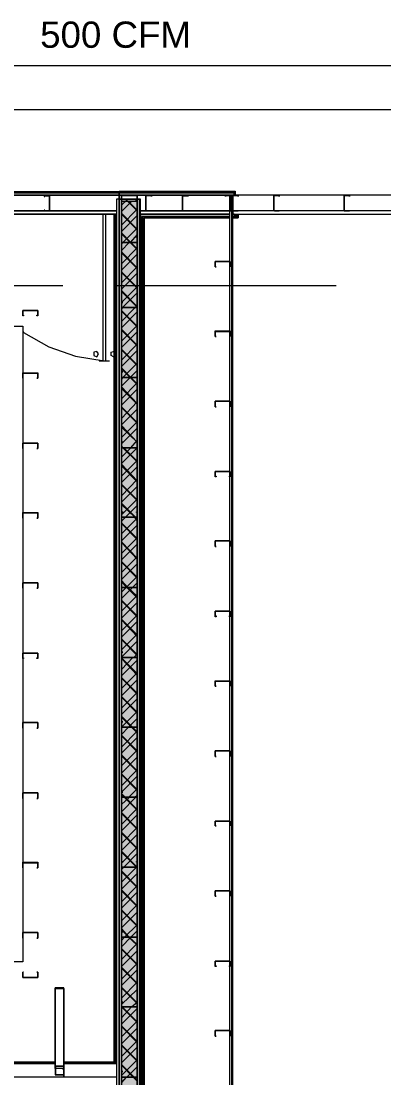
# Model space of a CAD drawing. Header units: metres. Extents: x 39 to 278, y -7 to 151.
# Drawn here: x 48.88 to 50.98, y 29.92 to 36.05 of the extents above; entities that cross this region are included whole.
import ezdxf

# ---------------------------------------------------------------- set-up
doc = ezdxf.new("R2010")
doc.units = ezdxf.units.M
doc.layers.add('HVAC - Ductos', color=5, linetype='Continuous', lineweight=50)
doc.layers.add('PDF_Geometry', color=7, linetype='Continuous', true_color=0xaaaaaa)
doc.layers.add('PDF_Solid Fills', color=7, linetype='Continuous', true_color=0xffffff)
doc.layers.add('PDF_Text', color=7, linetype='Continuous')
doc.styles.add('PDF Helvetica', font='')
doc.styles.get('PDF Helvetica').set_extended_font_data('Helvetica')

msp = doc.modelspace()

# ---------------------------------------------------------------- hatches: boundary and pattern name
at = {"layer": 'PDF_Solid Fills', "lineweight": 0, "transparency": 33554559}
for points in [[(49.4596, 24.9828), (49.5512, 24.9828), (49.5512, 35.0204), (49.4596, 35.0204), (49.4596, 32.362), (49.4687, 32.362), (49.4596, 32.3575)], [(49.4687, 26.6787), (49.4596, 26.6741), (49.4596, 24.9965), (49.5512, 24.9965), (49.5512, 35.0066), (49.4596, 35.0066), (49.4596, 26.6787)]]:
    msp.add_hatch(color=256, dxfattribs=at).paths.add_polyline_path(points)

# ---------------------------------------------------------------- linework, layer by layer
at = {"layer": 'HVAC - Ductos', "lineweight": 0}
msp.add_lwpolyline([(45.1878, 35.795), (51.7145, 35.795), (51.7145, 35.5383), (45.1878, 35.5383)], dxfattribs=at)
at = {"layer": 'PDF_Geometry', "lineweight": 0}
for points in [[(49.4458, 35.0616), (45.1878, 35.0616)], [(49.4458, 35.0433), (45.1878, 35.0433)], [(49.0104, 34.9517), (49.0425, 34.9517), (49.0425, 34.9562), (49.0425, 35.0388), (49.0425, 35.0433), (49.0104, 35.0433), (49.0104, 35.0342), (49.015, 35.0342), (49.015, 35.0388), (49.0425, 35.0388), (49.0425, 34.9562), (49.0425, 34.9517), (49.015, 34.9517), (49.015, 34.9562), (49.0104, 34.9562)], [(49.0104, 34.9517), (49.0425, 34.9517), (49.0425, 34.9562), (49.0425, 35.0388), (49.0425, 35.0433), (49.0104, 35.0433), (49.0104, 35.0342), (49.015, 35.0342), (49.015, 35.0388), (49.0425, 35.0388), (49.0425, 34.9562), (49.0425, 34.9517), (49.015, 34.9517), (49.015, 34.9562), (49.0104, 34.9562)], [(49.4596, 35.0388), (49.4596, 35.0433), (49.5512, 35.0433), (49.5512, 35.0388), (49.5512, 35.0112), (49.5421, 35.0112), (49.5512, 35.0112), (49.5512, 35.0388), (49.4596, 35.0388), (49.4596, 35.0112)], [(49.6062, 34.9517), (49.6016, 34.9517), (49.6016, 35.0388), (49.6016, 35.0433), (49.6062, 35.0433), (49.6337, 35.0433), (49.6337, 35.0342), (49.6337, 35.0388), (49.6062, 35.0388), (49.6016, 35.0388), (49.6016, 34.9517), (49.6062, 34.9517), (49.6337, 34.9517)], [(49.8446, 35.0433), (49.8171, 35.0433), (49.8171, 35.0388), (49.8125, 35.0388), (49.8125, 34.9517), (49.8171, 34.9517), (49.8446, 34.9517), (49.8446, 34.9562), (49.8446, 34.9517), (49.8171, 34.9517), (49.8171, 35.0388), (49.8446, 35.0388), (49.8446, 35.0342)], [(50.0921, 35.0433), (50.0967, 35.0433), (50.0967, 35.0388), (50.0967, 34.9517), (50.0921, 34.9517), (50.0645, 34.9517), (50.0645, 34.9562), (50.0645, 34.9517), (50.0921, 34.9517), (50.0967, 34.9517), (50.0967, 35.0388), (50.0921, 35.0388), (50.0645, 35.0388), (50.0645, 35.0342), (50.0645, 35.0433)], [(50.1104, 34.9517), (50.1058, 34.9517), (50.1058, 34.9562), (50.1058, 35.0388), (50.1058, 35.0433), (50.1104, 35.0433), (50.1379, 35.0433), (50.1379, 35.0342), (50.1379, 35.0388), (50.1104, 35.0388), (50.1058, 35.0388), (50.1058, 34.9562), (50.1104, 34.9517), (50.1379, 34.9517)], [(50.3487, 34.9517), (50.3441, 34.9517), (50.3441, 34.9562), (50.3441, 35.0388), (50.3441, 35.0433), (50.3487, 35.0433), (50.3762, 35.0433), (50.3762, 35.0342), (50.3762, 35.0388), (50.3487, 35.0388), (50.3441, 35.0388), (50.3441, 34.9562), (50.3487, 34.9517), (50.3762, 34.9517)], [(50.7521, 34.9517), (50.7521, 34.9562), (50.7521, 35.0388), (50.7521, 35.0433), (50.7842, 35.0433), (50.7842, 35.0342), (50.7842, 35.0388), (50.7521, 35.0388), (50.7521, 34.9562), (50.7521, 34.9517), (50.7842, 34.9517)], [(49.4321, 35.0204), (49.4321, 24.9828), (49.4596, 24.9828), (49.5512, 24.9828), (49.5696, 24.9828), (49.5696, 35.0204), (49.5512, 35.0204), (49.4596, 35.0204)], [(49.4321, 35.0204), (49.4321, 24.9828), (49.4458, 24.9828), (49.4458, 35.0204)], [(49.4596, 35.0204), (49.4458, 35.0204), (49.4458, 24.9828), (49.4596, 24.9828)], [(49.5512, 35.0204), (49.4596, 35.0204), (49.4596, 24.9828), (49.5512, 24.9828)], [(49.4641, 35.0112), (49.4596, 35.0112)], [(49.565, 35.0204), (49.5512, 35.0204), (49.5512, 24.9828), (49.565, 24.9828)], [(49.5696, 24.9828), (49.5696, 35.0204), (49.565, 35.0204), (49.565, 24.9828)], [(45.1878, 34.9517), (49.4321, 34.9517)], [(45.1878, 34.9333), (49.4321, 34.9333)], [(49.4321, 34.9333), (45.1878, 34.9333)], [(49.4183, 30.0108), (49.4183, 34.9333)], [(49.4229, 34.9333), (49.4229, 30.0108)], [(49.4275, 34.9333), (49.4275, 30.0108)], [(49.4275, 34.9333), (49.4275, 30.0108)], [(49.5696, 34.9517), (50.0875, 34.9517)], [(49.5696, 34.9333), (49.5696, 24.9919), (50.0875, 24.9919), (49.5696, 24.9919), (50.0875, 24.9919), (49.5696, 24.9919), (50.0875, 24.9919), (49.5696, 24.9919), (49.5696, 34.9333), (50.0875, 34.9333), (49.5696, 34.9333), (50.0875, 34.9333), (49.5696, 34.9333), (50.0875, 34.9333)], [(49.5788, 25.0057), (49.5788, 34.9196), (50.0875, 34.9196), (49.5788, 34.9196), (50.0875, 34.9196), (49.5788, 34.9196), (49.5788, 25.0057), (50.0875, 25.0057), (49.5788, 25.0057), (50.0875, 25.0057)], [(49.5833, 34.9196), (49.5833, 25.0057), (50.0875, 25.0057), (49.5833, 25.0057), (50.0875, 25.0057), (49.5833, 25.0057), (49.5833, 34.9196), (50.0875, 34.9196), (49.5833, 34.9196), (50.0875, 34.9196)], [(49.5833, 25.0057), (49.5833, 34.9196)], [(49.5925, 34.9104), (49.5925, 25.0195), (50.0875, 25.0195), (49.5925, 25.0195), (49.5925, 34.9104), (50.0875, 34.9104)], [(49.6337, 34.9562), (49.6337, 34.9517)], [(50.1379, 34.9104), (50.1379, 34.9333), (50.1379, 34.9104), (50.1058, 34.9104), (50.1379, 34.9104), (50.1333, 34.915), (50.1288, 34.915), (50.1288, 34.9196), (50.1058, 34.9196), (50.1288, 34.9196), (50.1058, 34.9196), (50.1288, 34.9196), (50.1288, 34.915), (50.1333, 34.915)], [(50.1242, 34.9196), (50.1242, 34.9333)], [(50.1379, 34.9562), (50.1379, 34.9517)], [(50.3762, 34.9562), (50.3762, 34.9517)], [(50.7842, 34.9562), (50.7842, 34.9517)], [(49.4596, 34.8004), (49.4596, 34.7729), (49.4596, 34.7683), (49.5512, 34.7683), (49.5512, 34.7729), (49.5512, 34.8004), (49.5421, 34.8004), (49.5512, 34.8004), (49.5512, 34.7729), (49.5512, 34.7683), (49.4596, 34.7683), (49.4596, 34.7729), (49.4596, 34.8004), (49.4641, 34.8004)], [(50.005, 34.6583), (50.0921, 34.6583), (50.0921, 34.6262), (50.0875, 34.6262), (50.0921, 34.6262), (50.0921, 34.6583), (50.005, 34.6583), (50.005, 34.6262)], [(50.005, 34.6583), (50.0921, 34.6583), (50.0921, 34.6262), (50.0875, 34.6262), (50.0921, 34.6262), (50.0921, 34.6583), (50.005, 34.6583), (50.005, 34.6262)], [(50.0096, 34.6262), (50.005, 34.6262)], [(50.0096, 34.6262), (50.005, 34.6262)], [(49.5512, 34.3925), (49.5512, 34.3879), (49.4596, 34.3879), (49.4596, 34.3925), (49.4596, 34.42), (49.4687, 34.42), (49.4596, 34.42), (49.4596, 34.3925), (49.5512, 34.3925), (49.5512, 34.42)], [(49.5466, 34.42), (49.5512, 34.42)], [(48.8866, 34.3742), (48.9737, 34.3742), (48.9737, 34.342), (48.9691, 34.342), (48.9691, 34.3466), (48.9737, 34.3466), (48.9737, 34.3742), (48.8866, 34.3742), (48.8866, 34.3466), (48.8912, 34.3466), (48.8912, 34.342), (48.8866, 34.342)], [(50.005, 34.2504), (50.005, 34.255), (50.0921, 34.255), (50.0921, 34.2504), (50.0921, 34.2229), (50.0875, 34.2229), (50.0921, 34.2229), (50.0921, 34.2504), (50.005, 34.2504), (50.005, 34.2229)], [(50.005, 34.2504), (50.005, 34.255), (50.0921, 34.255), (50.0921, 34.2504), (50.0921, 34.2229), (50.0875, 34.2229), (50.0921, 34.2229), (50.0921, 34.2504), (50.005, 34.2504), (50.005, 34.2229)], [(50.0096, 34.2229), (50.005, 34.2229)], [(50.0096, 34.2229), (50.005, 34.2229)], [(49.3266, 34.1221), (49.3175, 34.1358), (49.2992, 34.1312), (49.2992, 34.1129), (49.3175, 34.1037)], [(49.4275, 34.1221), (49.4137, 34.1037), (49.4, 34.1129), (49.4, 34.1312), (49.4137, 34.1358)], [(48.8866, 34.0075), (48.8866, 34.012), (48.9737, 34.012), (48.9737, 34.0075), (48.9737, 33.98), (48.9691, 33.98), (48.9737, 33.98), (48.9737, 34.0075), (48.8866, 34.0075), (48.8866, 33.98)], [(49.5512, 33.9846), (49.4596, 33.9846), (49.4596, 34.0166), (49.4687, 34.0166), (49.4596, 34.0166), (49.4596, 33.9846), (49.5512, 33.9846), (49.5512, 34.0166)], [(49.5466, 34.0166), (49.5512, 34.0166)], [(48.8912, 33.98), (48.8866, 33.98)], [(50.005, 33.8471), (50.0921, 33.8471), (50.0921, 33.815), (50.0875, 33.815), (50.0921, 33.815), (50.0921, 33.8471), (50.005, 33.8471), (50.005, 33.815)], [(50.005, 33.8471), (50.0921, 33.8471), (50.0921, 33.815), (50.0875, 33.815), (50.0921, 33.815), (50.0921, 33.8471), (50.005, 33.8471), (50.005, 33.815)], [(50.0096, 33.815), (50.005, 33.815)], [(50.0096, 33.815), (50.005, 33.815)], [(48.8866, 33.6042), (48.9737, 33.6042), (48.9737, 33.5721), (48.9691, 33.5721), (48.9737, 33.5721), (48.9737, 33.6042), (48.8866, 33.6042), (48.8866, 33.5721)], [(48.8912, 33.5721), (48.8866, 33.5721)], [(49.5512, 33.5812), (49.5512, 33.5767), (49.4596, 33.5767), (49.4596, 33.5812), (49.4596, 33.6087), (49.4687, 33.6087), (49.4596, 33.6087), (49.4596, 33.5812), (49.4596, 33.5767), (49.5512, 33.5767), (49.5512, 33.5812), (49.5512, 33.6087)], [(49.5466, 33.6087), (49.5512, 33.6087)], [(50.005, 33.4391), (50.0921, 33.4391), (50.0921, 33.4071), (50.0875, 33.4071), (50.0875, 33.4116), (50.0921, 33.4116), (50.0921, 33.4391), (50.005, 33.4391), (50.005, 33.4116), (50.0096, 33.4116), (50.0096, 33.4071), (50.005, 33.4071)], [(50.005, 33.4391), (50.0921, 33.4391), (50.0921, 33.4071), (50.0875, 33.4071), (50.0875, 33.4116), (50.0921, 33.4116), (50.0921, 33.4391), (50.005, 33.4391), (50.005, 33.4116), (50.0096, 33.4116), (50.0096, 33.4071), (50.005, 33.4071)], [(48.8866, 33.1962), (48.8866, 33.2008), (48.9737, 33.2008), (48.9737, 33.1962), (48.9737, 33.1687), (48.9691, 33.1687), (48.9737, 33.1687), (48.9737, 33.1962), (48.8866, 33.1962), (48.8866, 33.1687)], [(49.5512, 33.1733), (49.4596, 33.1733), (49.4596, 33.2054), (49.4687, 33.2054), (49.4687, 33.2008), (49.4596, 33.2008), (49.4596, 33.1733), (49.5512, 33.1733), (49.5512, 33.2008), (49.5466, 33.2008), (49.5466, 33.2054), (49.5512, 33.2054)], [(48.8912, 33.1687), (48.8866, 33.1687)], [(50.005, 33.0312), (50.005, 33.0358), (50.0921, 33.0358), (50.0921, 33.0312), (50.0921, 33.0037), (50.0875, 33.0037), (50.0921, 33.0037), (50.0921, 33.0312), (50.0921, 33.0358), (50.005, 33.0358), (50.005, 33.0312), (50.005, 33.0037)], [(50.005, 33.0312), (50.005, 33.0358), (50.0921, 33.0358), (50.0921, 33.0312), (50.0921, 33.0037), (50.0875, 33.0037), (50.0921, 33.0037), (50.0921, 33.0312), (50.0921, 33.0358), (50.005, 33.0358), (50.005, 33.0312), (50.005, 33.0037)], [(50.0096, 33.0037), (50.005, 33.0037)], [(50.0096, 33.0037), (50.005, 33.0037)], [(48.8866, 32.7928), (48.9737, 32.7928), (48.9737, 32.7608), (48.9691, 32.7608), (48.9737, 32.7608), (48.9737, 32.7928), (48.8866, 32.7928), (48.8866, 32.7608)], [(48.8912, 32.7608), (48.8866, 32.7608)], [(49.5512, 32.7654), (49.4596, 32.7654), (49.4596, 32.7974), (49.4687, 32.7974), (49.4596, 32.7974), (49.4596, 32.7654), (49.5512, 32.7654), (49.5512, 32.7974)], [(49.5466, 32.7974), (49.5512, 32.7974)], [(50.005, 32.6279), (50.0921, 32.6279), (50.0921, 32.5958), (50.0875, 32.5958), (50.0875, 32.6004), (50.0921, 32.6004), (50.0921, 32.6279), (50.005, 32.6279), (50.005, 32.6004), (50.0096, 32.6004), (50.0096, 32.5958), (50.005, 32.5958)], [(50.005, 32.6279), (50.0921, 32.6279), (50.0921, 32.5958), (50.0875, 32.5958), (50.0875, 32.6004), (50.0921, 32.6004), (50.0921, 32.6279), (50.005, 32.6279), (50.005, 32.6004), (50.0096, 32.6004), (50.0096, 32.5958), (50.005, 32.5958)], [(49.5512, 32.362), (49.5512, 32.3575), (49.4596, 32.3575), (49.4596, 32.362), (49.4596, 32.3895), (49.4687, 32.3895), (49.4596, 32.3895), (49.4596, 32.362), (49.5512, 32.362), (49.5512, 32.3895)], [(49.5466, 32.3895), (49.5512, 32.3895)], [(48.8866, 32.385), (48.9737, 32.385), (48.9737, 32.3529), (48.9691, 32.3529), (48.9691, 32.3575), (48.9737, 32.3575), (48.9737, 32.385), (48.8866, 32.385), (48.8866, 32.3575), (48.8912, 32.3575), (48.8912, 32.3529), (48.8866, 32.3529)], [(50.005, 32.22), (50.005, 32.2245), (50.0921, 32.2245), (50.0921, 32.22), (50.0921, 32.1925), (50.0875, 32.1925), (50.0921, 32.1925), (50.0921, 32.22), (50.005, 32.22), (50.005, 32.1925)], [(50.005, 32.22), (50.005, 32.2245), (50.0921, 32.2245), (50.0921, 32.22), (50.0921, 32.1925), (50.0875, 32.1925), (50.0921, 32.1925), (50.0921, 32.22), (50.005, 32.22), (50.005, 32.1925)], [(50.0096, 32.1925), (50.005, 32.1925)], [(50.0096, 32.1925), (50.005, 32.1925)], [(48.8866, 31.977), (48.8866, 31.9816), (48.9737, 31.9816), (48.9737, 31.977), (48.9737, 31.9495), (48.9691, 31.9495), (48.9737, 31.9495), (48.9737, 31.977), (48.9737, 31.9816), (48.8866, 31.9816), (48.8866, 31.977), (48.8866, 31.9495)], [(49.5512, 31.9541), (49.4596, 31.9541), (49.4596, 31.9862), (49.4687, 31.9862), (49.4596, 31.9862), (49.4596, 31.9541), (49.5512, 31.9541), (49.5512, 31.9862)], [(49.5466, 31.9862), (49.5512, 31.9862)], [(48.8912, 31.9495), (48.8866, 31.9495)], [(50.005, 31.8166), (50.0921, 31.8166), (50.0921, 31.7845), (50.0875, 31.7845), (50.0921, 31.7845), (50.0921, 31.8166), (50.005, 31.8166), (50.005, 31.7845)], [(50.005, 31.8166), (50.0921, 31.8166), (50.0921, 31.7845), (50.0875, 31.7845), (50.0921, 31.7845), (50.0921, 31.8166), (50.005, 31.8166), (50.005, 31.7845)], [(50.0096, 31.7845), (50.005, 31.7845)], [(50.0096, 31.7845), (50.005, 31.7845)], [(48.8866, 31.5737), (48.9737, 31.5737), (48.9737, 31.5416), (48.9691, 31.5416), (48.9737, 31.5416), (48.9737, 31.5737), (48.8866, 31.5737), (48.8866, 31.5416)], [(48.8912, 31.5416), (48.8866, 31.5416)], [(49.5512, 31.5508), (49.5512, 31.5462), (49.4596, 31.5462), (49.4596, 31.5508), (49.4596, 31.5783), (49.4687, 31.5783), (49.4596, 31.5783), (49.4596, 31.5508), (49.5512, 31.5508), (49.5512, 31.5783)], [(49.5466, 31.5783), (49.5512, 31.5783)], [(50.005, 31.4087), (50.0921, 31.4087), (50.0921, 31.3812), (50.0875, 31.3812), (50.0921, 31.3812), (50.0921, 31.4087), (50.005, 31.4087), (50.005, 31.3812)], [(50.005, 31.4087), (50.0921, 31.4087), (50.0921, 31.3812), (50.0875, 31.3812), (50.0921, 31.3812), (50.0921, 31.4087), (50.005, 31.4087), (50.005, 31.3812)], [(50.0096, 31.3812), (50.005, 31.3812)], [(50.0096, 31.3812), (50.005, 31.3812)], [(48.8866, 31.1658), (48.8866, 31.1704), (48.9737, 31.1704), (48.9737, 31.1658), (48.9737, 31.1383), (48.9691, 31.1383), (48.9737, 31.1383), (48.9737, 31.1658), (48.8866, 31.1658), (48.8866, 31.1383)], [(49.5512, 31.1428), (49.4596, 31.1428), (49.4596, 31.1749), (49.4687, 31.1749), (49.4687, 31.1704), (49.4596, 31.1704), (49.4596, 31.1428), (49.5512, 31.1428), (49.5512, 31.1704), (49.5466, 31.1704), (49.5466, 31.1749), (49.5512, 31.1749)], [(48.8912, 31.1383), (48.8866, 31.1383)], [(50.005, 31.0008), (50.005, 31.0054), (50.0921, 31.0054), (50.0921, 31.0008), (50.0921, 30.9733), (50.0875, 30.9733), (50.0921, 30.9733), (50.0921, 31.0008), (50.0921, 31.0054), (50.005, 31.0054), (50.005, 31.0008), (50.005, 30.9733)], [(50.005, 31.0008), (50.005, 31.0054), (50.0921, 31.0054), (50.0921, 31.0008), (50.0921, 30.9733), (50.0875, 30.9733), (50.0921, 30.9733), (50.0921, 31.0008), (50.0921, 31.0054), (50.005, 31.0054), (50.005, 31.0008), (50.005, 30.9733)], [(50.0096, 30.9733), (50.005, 30.9733)], [(50.0096, 30.9733), (50.005, 30.9733)], [(48.8866, 30.7624), (48.9737, 30.7624), (48.9737, 30.7303), (48.9691, 30.7303), (48.9737, 30.7303), (48.9737, 30.7624), (48.8866, 30.7624), (48.8866, 30.7303)], [(49.5512, 30.7395), (49.5512, 30.7349), (49.4596, 30.7349), (49.4596, 30.7395), (49.4596, 30.767), (49.4687, 30.767), (49.4596, 30.767), (49.4596, 30.7395), (49.4596, 30.7349), (49.5512, 30.7349), (49.5512, 30.7395), (49.5512, 30.767)], [(49.5466, 30.767), (49.5512, 30.767)], [(48.8912, 30.7303), (48.8866, 30.7303)], [(50.005, 30.5974), (50.0921, 30.5974), (50.0921, 30.5653), (50.0875, 30.5653), (50.0875, 30.5699), (50.0921, 30.5699), (50.0921, 30.5974), (50.005, 30.5974), (50.005, 30.5699), (50.0096, 30.5699), (50.0096, 30.5653), (50.005, 30.5653)], [(50.005, 30.5974), (50.0921, 30.5974), (50.0921, 30.5653), (50.0875, 30.5653), (50.0875, 30.5699), (50.0921, 30.5699), (50.0921, 30.5974), (50.005, 30.5974), (50.005, 30.5699), (50.0096, 30.5699), (50.0096, 30.5653), (50.005, 30.5653)], [(48.9737, 30.5058), (48.9737, 30.5012), (48.8866, 30.5012), (48.8866, 30.5058), (48.8866, 30.5333), (48.8912, 30.5333), (48.8866, 30.5333), (48.8866, 30.5058), (48.8866, 30.5012), (48.9737, 30.5012), (48.9737, 30.5058), (48.9737, 30.5333)], [(48.9691, 30.5333), (48.9737, 30.5333)], [(49.0745, 29.9741), (49.0745, 30.4416)], [(49.125, 30.4416), (49.0745, 30.4416), (49.0791, 30.437), (49.1204, 30.437), (49.125, 30.437), (49.125, 30.3958)], [(49.125, 29.9283), (49.125, 30.3958), (49.125, 29.9879), (49.125, 29.9374), (49.125, 29.9329)], [(49.5512, 30.3316), (49.4596, 30.3316), (49.4596, 30.3591), (49.4687, 30.3591), (49.4596, 30.3591), (49.4596, 30.3316), (49.5512, 30.3316), (49.5512, 30.3591)], [(49.5466, 30.3591), (49.5512, 30.3591)], [(50.005, 30.1895), (50.005, 30.1941), (50.0921, 30.1941), (50.0921, 30.1895), (50.0921, 30.162), (50.0875, 30.162), (50.0921, 30.162), (50.0921, 30.1895), (50.0921, 30.1941), (50.005, 30.1941), (50.005, 30.1895), (50.005, 30.162)], [(50.005, 30.1895), (50.005, 30.1941), (50.0921, 30.1941), (50.0921, 30.1895), (50.0921, 30.162), (50.0875, 30.162), (50.0921, 30.162), (50.0921, 30.1895), (50.0921, 30.1941), (50.005, 30.1941), (50.005, 30.1895), (50.005, 30.162)], [(50.0096, 30.162), (50.005, 30.162)], [(50.0096, 30.162), (50.005, 30.162)], [(49.0745, 30.0108), (46.5262, 30.0108)], [(49.4321, 30.0108), (49.125, 30.0108)], [(49.125, 29.9374), (49.125, 29.9879), (49.0745, 29.9879), (49.0745, 29.9374)], [(49.0791, 29.9374), (49.0791, 29.9879), (49.125, 29.9879), (49.125, 29.9374)], [(49.5512, 29.9237), (49.4596, 29.9237), (49.4596, 29.9558), (49.4687, 29.9558), (49.4596, 29.9558), (49.4596, 29.9237), (49.5512, 29.9237), (49.5512, 29.9558)], [(49.5466, 29.9558), (49.5512, 29.9558)]]:
    msp.add_lwpolyline(points, close=True, dxfattribs=at)
for points in [[(49.4458, 24.9828), (49.4458, 35.0204), (49.4458, 35.0433), (50.115, 35.0433), (50.115, 35.0571), (49.4458, 35.0571), (49.4458, 35.0433), (49.4458, 35.0571), (45.1878, 35.0571), (49.4458, 35.0571), (50.115, 35.0571), (50.115, 35.0616), (49.4458, 35.0616), (50.115, 35.0616), (50.115, 35.0433), (50.115, 35.0616), (49.4458, 35.0616), (50.115, 35.0616), (50.115, 35.0433), (49.4458, 35.0433), (49.4458, 35.0204), (49.4596, 35.0204), (49.5512, 35.0204)], [(49.4321, 35.0616), (49.1708, 35.0616)], [(49.4458, 35.0616), (49.4458, 35.0662), (50.1196, 35.0662)], [(49.4458, 35.0616), (49.4458, 35.0662), (50.1196, 35.0662)], [(49.4458, 35.0571), (49.4458, 35.0616)], [(49.4458, 35.0571), (49.4458, 35.0616)], [(49.4596, 35.0388), (49.4596, 35.0388)], [(49.5512, 35.0388), (49.5512, 35.0388)], [(49.6337, 35.0342), (49.6337, 35.0342)], [(50.0645, 35.0342), (50.0645, 35.0342)], [(51.6733, 34.2504), (51.6733, 35.0433), (51.5817, 35.0433), (51.5633, 35.0433), (50.0875, 35.0433)], [(50.0875, 35.0388), (50.0875, 34.9517), (50.0875, 34.9333), (50.0875, 34.6583), (50.0875, 34.255)], [(50.1196, 35.0662), (50.1196, 35.0433)], [(50.1196, 35.0433), (50.1196, 35.0662)], [(50.1379, 35.0342), (50.1379, 35.0342)], [(50.3762, 35.0342), (50.3762, 35.0342)], [(50.7521, 35.0388), (50.7521, 35.0388)], [(50.7842, 35.0342), (50.7842, 35.0342)], [(49.4596, 34.9838), (49.4962, 35.0204)], [(49.4596, 35.0204), (49.4596, 35.0066), (49.4596, 24.9965)], [(49.4596, 24.9828), (49.4596, 24.9965), (49.5512, 24.9965), (49.5512, 35.0066), (49.4596, 35.0066), (49.4596, 35.0204), (49.5512, 35.0204), (49.565, 35.0204), (49.565, 24.9828), (49.5512, 24.9828)], [(49.5191, 35.0066), (49.4596, 34.9471)], [(49.4641, 35.0112), (49.4641, 35.0112)], [(49.5512, 34.9517), (49.4825, 35.0204)], [(49.5512, 34.9562), (49.5008, 35.0066)], [(49.5421, 35.0112), (49.5421, 35.0112)], [(49.3541, 34.0808), (49.3541, 34.9333)], [(49.3679, 34.9333), (49.3679, 34.0808)], [(49.4321, 30.0108), (49.4321, 34.9333), (49.4321, 30.0108)], [(49.4321, 30.0108), (49.4321, 34.9333), (49.4321, 30.0108)], [(49.4596, 34.8692), (49.5512, 34.9608)], [(49.5512, 34.8462), (49.4596, 34.9379)], [(49.5512, 34.8416), (49.4596, 34.9333)], [(49.5512, 34.9242), (49.4596, 34.8325)], [(49.5833, 34.9196), (49.5833, 25.0057), (49.5833, 34.9196)], [(49.6337, 34.9562), (49.6337, 34.9562)], [(50.0645, 34.9562), (50.0645, 34.9562)], [(50.1012, 24.9278), (50.1012, 34.9333), (50.1012, 34.9517)], [(50.1012, 24.9278), (50.1058, 24.9278), (50.1058, 34.9333), (51.5633, 34.9333), (51.5633, 25.0011), (51.6733, 25.0011), (51.6733, 28.5395)], [(51.5817, 33.0312), (51.5817, 34.9517), (51.5633, 34.9517), (50.1058, 34.9517), (50.1058, 34.9333), (50.115, 34.9333), (50.1242, 34.9196), (50.1058, 34.9196), (50.1288, 34.9196), (50.1288, 34.9333), (50.1288, 34.9196), (50.1288, 34.9333), (50.1288, 34.9196), (50.1058, 34.9196), (50.1242, 34.9196), (50.115, 34.9333), (50.1058, 34.9333), (50.115, 34.9333), (50.1058, 34.9333)], [(50.1379, 34.9562), (50.1379, 34.9562)], [(50.3762, 34.9562), (50.3762, 34.9562)], [(50.7842, 34.9562), (50.7842, 34.9562)], [(49.4596, 34.7592), (49.4687, 34.7683), (49.5512, 34.8508)], [(49.5512, 34.7316), (49.5145, 34.7683), (49.4596, 34.8233)], [(49.5512, 34.727), (49.51, 34.7683), (49.4596, 34.8188)], [(49.5512, 34.8142), (49.51, 34.7683)], [(49.5054, 34.7683), (49.4596, 34.7224)], [(49.4596, 34.6446), (49.5512, 34.7362)], [(49.5512, 34.6216), (49.4596, 34.7133)], [(49.5512, 34.617), (49.4596, 34.7088)], [(49.5512, 34.6996), (49.4596, 34.6079)], [(50.005, 34.6583), (50.005, 34.6583)], [(50.005, 34.6583), (50.005, 34.6583)], [(50.005, 34.6583), (50.005, 34.6583)], [(50.005, 34.6583), (50.005, 34.6583)], [(50.0921, 34.6583), (50.0921, 34.6583)], [(50.0921, 34.6583), (50.0921, 34.6583)], [(50.0921, 34.6583), (50.0921, 34.6583)], [(50.0921, 34.6583), (50.0921, 34.6583)], [(49.4596, 34.5346), (49.5512, 34.6262)], [(49.5512, 34.5071), (49.4596, 34.5987)], [(50.0096, 34.6262), (50.0096, 34.6262)], [(50.0096, 34.6262), (50.0096, 34.6262)], [(50.0875, 34.6262), (50.0875, 34.6262)], [(50.0875, 34.6262), (50.0875, 34.6262)], [(49.5512, 34.5025), (49.4596, 34.5942)], [(49.5512, 34.5896), (49.4596, 34.4979)], [(49.1204, 34.5162), (48.8041, 34.5162)], [(50.7062, 34.5162), (49.4366, 34.5162)], [(49.4596, 34.42), (49.5512, 34.5116)], [(49.5512, 34.3971), (49.4596, 34.4887)], [(49.5512, 34.3925), (49.4596, 34.4842)], [(49.5512, 34.475), (49.4687, 34.3925)], [(49.4687, 34.42), (49.4687, 34.42)], [(49.5466, 34.42), (49.5466, 34.42)], [(48.8866, 34.3742), (48.8866, 34.3742)], [(48.8866, 34.3742), (48.8866, 34.3742)], [(48.9737, 34.3742), (48.9737, 34.3742)], [(48.9737, 34.3742), (48.9737, 34.3742)], [(49.4596, 34.3925), (49.4596, 34.3925)], [(49.4641, 34.3879), (49.4596, 34.3833)], [(49.4596, 34.31), (49.5375, 34.3879)], [(49.5512, 34.2825), (49.4596, 34.3742)], [(49.5512, 34.2779), (49.4596, 34.3696)], [(49.5512, 34.365), (49.4596, 34.2733)], [(49.5421, 34.3925), (49.5512, 34.4017)], [(49.5512, 34.3925), (49.5512, 34.3925)], [(45.1878, 34.2825), (48.8866, 34.2825), (48.8866, 34.2642), (48.8866, 34.0075)], [(48.8866, 34.255), (48.8912, 34.2458), (49.0379, 34.1633), (49.1937, 34.1083), (49.3587, 34.0808)], [(49.4596, 34.1954), (49.5512, 34.287)], [(49.5512, 34.1724), (49.4596, 34.2642)], [(49.5512, 34.1679), (49.4596, 34.2596)], [(49.5512, 34.2504), (49.4596, 34.1587)], [(50.005, 34.2504), (50.005, 34.2504)], [(50.005, 34.2504), (50.005, 34.2504)], [(50.0875, 34.2504), (50.0875, 33.8471), (50.0875, 33.4391), (50.0875, 33.0358), (50.0875, 32.6279), (50.0875, 32.2245)], [(50.0921, 34.2504), (50.0921, 34.2504)], [(50.0921, 34.2504), (50.0921, 34.2504)], [(49.4596, 34.0854), (49.5512, 34.177)], [(50.0096, 34.2229), (50.0096, 34.2229)], [(50.0096, 34.2229), (50.0096, 34.2229)], [(50.0875, 34.2229), (50.0875, 34.2229)], [(50.0875, 34.2229), (50.0875, 34.2229)], [(49.5512, 34.0579), (49.4596, 34.1496)], [(49.5512, 34.0533), (49.4596, 34.145)], [(49.5512, 34.1404), (49.4596, 34.0487)], [(49.3312, 34.0808), (49.3908, 34.0808)], [(49.4596, 33.9708), (49.4687, 33.9846), (49.5512, 34.067)], [(48.8866, 34.0075), (48.8866, 34.0075)], [(48.9737, 34.0075), (48.9737, 34.0075)], [(49.5512, 33.9479), (49.5145, 33.9846), (49.4596, 34.0396)], [(49.5512, 33.9433), (49.51, 33.9846), (49.4596, 34.035)], [(49.5512, 34.0258), (49.51, 33.9846), (49.4596, 33.9342)], [(49.4596, 33.9846), (49.4596, 33.9846)], [(49.4596, 33.9846), (49.4596, 33.9846)], [(49.4687, 34.0166), (49.4687, 34.0166)], [(49.5466, 34.0166), (49.5466, 34.0166)], [(49.5512, 33.9846), (49.5512, 33.9846)], [(49.5512, 33.9846), (49.5512, 33.9846)], [(48.8866, 33.98), (48.8866, 33.6042)], [(48.8912, 33.98), (48.8912, 33.98)], [(48.9691, 33.98), (48.9691, 33.98)], [(49.4596, 33.8608), (49.5512, 33.9525)], [(49.5512, 33.8333), (49.4596, 33.9296)], [(49.5512, 33.8287), (49.4596, 33.9204)], [(49.5512, 33.9158), (49.4596, 33.8241)], [(49.4596, 33.7462), (49.5512, 33.8425)], [(49.5512, 33.7233), (49.4596, 33.815)], [(49.5512, 33.7187), (49.4596, 33.8104)], [(49.5512, 33.8012), (49.4596, 33.7096)], [(50.005, 33.8471), (50.005, 33.8471)], [(50.005, 33.8471), (50.005, 33.8471)], [(50.005, 33.8471), (50.005, 33.8471)], [(50.005, 33.8471), (50.005, 33.8471)], [(50.0096, 33.815), (50.0096, 33.815)], [(50.0096, 33.815), (50.0096, 33.815)], [(50.0875, 33.815), (50.0875, 33.815)], [(50.0875, 33.815), (50.0875, 33.815)], [(50.0921, 33.8471), (50.0921, 33.8471)], [(50.0921, 33.8471), (50.0921, 33.8471)], [(50.0921, 33.8471), (50.0921, 33.8471)], [(50.0921, 33.8471), (50.0921, 33.8471)], [(49.4596, 33.6362), (49.5512, 33.7279)], [(49.4596, 33.6958), (49.5512, 33.6087), (49.4596, 33.705)], [(49.5512, 33.6912), (49.4596, 33.5996)], [(49.4596, 33.5216), (49.5145, 33.5767), (49.5512, 33.6178)], [(48.8866, 33.6042), (48.8866, 33.6042)], [(48.8866, 33.6042), (48.8866, 33.6042)], [(48.8866, 33.5721), (48.8866, 33.1962)], [(48.8912, 33.5721), (48.8912, 33.5721)], [(48.9691, 33.5721), (48.9691, 33.5721)], [(48.9737, 33.6042), (48.9737, 33.6042)], [(48.9737, 33.6042), (48.9737, 33.6042)], [(49.5512, 33.4941), (49.4687, 33.5767), (49.4596, 33.5904)], [(49.4641, 33.5767), (49.4596, 33.5858)], [(49.5512, 33.5767), (49.4596, 33.485)], [(49.4687, 33.6087), (49.4687, 33.6087)], [(49.5512, 33.4987), (49.4733, 33.5767)], [(49.5466, 33.6087), (49.5466, 33.6087)], [(49.4596, 33.4116), (49.5512, 33.5033)], [(49.5512, 33.3841), (49.4596, 33.4804)], [(49.5512, 33.3796), (49.4596, 33.4712)], [(49.5512, 33.4666), (49.4596, 33.375)], [(50.005, 33.4391), (50.005, 33.4391)], [(50.005, 33.4391), (50.005, 33.4391)], [(50.005, 33.4391), (50.005, 33.4391)], [(50.005, 33.4391), (50.005, 33.4391)], [(50.0921, 33.4391), (50.0921, 33.4391)], [(50.0921, 33.4391), (50.0921, 33.4391)], [(50.0921, 33.4391), (50.0921, 33.4391)], [(50.0921, 33.4391), (50.0921, 33.4391)], [(49.4596, 33.2971), (49.5512, 33.3933)], [(49.5512, 33.2741), (49.4596, 33.3658)], [(49.5512, 33.2696), (49.4596, 33.3612)], [(49.5512, 33.352), (49.4596, 33.2604)], [(49.4596, 33.187), (49.5512, 33.2787)], [(49.5512, 33.1596), (49.5421, 33.1733), (49.4596, 33.2558)], [(49.5512, 33.155), (49.5375, 33.1733), (49.4596, 33.2466)], [(48.8866, 33.1962), (48.8866, 33.1962)], [(48.9737, 33.1962), (48.9737, 33.1962)], [(49.5512, 33.242), (49.4825, 33.1733), (49.4596, 33.1504)], [(48.8866, 33.1687), (48.8866, 32.7928)], [(48.8912, 33.1687), (48.8912, 33.1687)], [(48.9691, 33.1687), (48.9691, 33.1687)], [(49.4596, 33.1733), (49.4596, 33.1733)], [(49.4596, 33.1733), (49.4596, 33.1733)], [(49.4596, 33.077), (49.5512, 33.1687)], [(49.5512, 33.0496), (49.4596, 33.1412)], [(49.5512, 33.045), (49.4596, 33.1366)], [(49.5512, 33.1275), (49.4596, 33.0358)], [(49.5512, 33.1733), (49.5512, 33.1733)], [(49.5512, 33.1733), (49.5512, 33.1733)], [(49.4596, 32.9624), (49.5512, 33.0541)], [(49.5512, 32.935), (49.4596, 33.0312)], [(49.5512, 32.9304), (49.4596, 33.0267)], [(49.5512, 33.0175), (49.4596, 32.9258)], [(50.0096, 33.0037), (50.0096, 33.0037)], [(50.0096, 33.0037), (50.0096, 33.0037)], [(50.0875, 33.0037), (50.0875, 33.0037)], [(50.0875, 33.0037), (50.0875, 33.0037)], [(49.4596, 32.8525), (49.5512, 32.9441)], [(49.5512, 32.825), (49.4596, 32.9166)], [(49.5512, 32.8204), (49.4596, 32.912)], [(49.5512, 32.9029), (49.4596, 32.8112)], [(49.4596, 32.7379), (49.4871, 32.7654), (49.5512, 32.8296)], [(48.8866, 32.7928), (48.8866, 32.7928)], [(48.8866, 32.7928), (48.8866, 32.7928)], [(48.8866, 32.7608), (48.8866, 32.385)], [(48.8912, 32.7608), (48.8912, 32.7608)], [(48.9691, 32.7608), (48.9691, 32.7608)], [(48.9737, 32.7928), (48.9737, 32.7928)], [(48.9737, 32.7928), (48.9737, 32.7928)], [(49.5512, 32.715), (49.4962, 32.7654), (49.4596, 32.8066)], [(49.5512, 32.7058), (49.4916, 32.7654), (49.4596, 32.802)], [(49.5512, 32.7928), (49.5237, 32.7654), (49.4596, 32.7012)], [(49.4596, 32.7654), (49.4596, 32.7654)], [(49.4596, 32.7654), (49.4596, 32.7654)], [(49.4687, 32.7974), (49.4687, 32.7974)], [(49.5466, 32.7974), (49.5466, 32.7974)], [(49.5512, 32.7654), (49.5512, 32.7654)], [(49.5512, 32.7654), (49.5512, 32.7654)], [(49.4596, 32.6279), (49.5512, 32.7196)], [(49.5512, 32.6004), (49.4596, 32.692)], [(49.5512, 32.5958), (49.4596, 32.6874)], [(49.5512, 32.6783), (49.4596, 32.5866)], [(49.4596, 32.5133), (49.5512, 32.605)], [(49.5512, 32.4904), (49.4596, 32.5821)], [(49.5512, 32.4812), (49.4596, 32.5775)], [(50.005, 32.6279), (50.005, 32.6279)], [(50.005, 32.6279), (50.005, 32.6279)], [(50.005, 32.6279), (50.005, 32.6279)], [(50.005, 32.6279), (50.005, 32.6279)], [(50.0921, 32.6279), (50.0921, 32.6279)], [(50.0921, 32.6279), (50.0921, 32.6279)], [(50.0921, 32.6279), (50.0921, 32.6279)], [(50.0921, 32.6279), (50.0921, 32.6279)], [(49.5512, 32.5683), (49.4596, 32.4767)], [(49.4596, 32.4033), (49.5512, 32.495)], [(49.5512, 32.3758), (49.4596, 32.4675)], [(49.5512, 32.3712), (49.4596, 32.4629)], [(49.5512, 32.4537), (49.4596, 32.362)], [(49.4687, 32.3895), (49.4687, 32.3895)], [(49.5466, 32.3895), (49.5466, 32.3895)], [(48.8866, 32.385), (48.8866, 32.385)], [(48.8866, 32.385), (48.8866, 32.385)], [(48.8866, 32.3529), (48.8866, 31.977)], [(48.9737, 32.385), (48.9737, 32.385)], [(48.9737, 32.385), (48.9737, 32.385)], [(49.4596, 32.2887), (49.5283, 32.362)], [(49.4596, 32.362), (49.4596, 32.362)], [(49.5512, 32.2658), (49.4596, 32.3575)], [(49.5512, 32.2566), (49.4596, 32.3529)], [(49.5512, 32.3437), (49.4596, 32.252)], [(49.5329, 32.362), (49.5512, 32.3804)], [(49.5512, 32.362), (49.5512, 32.362)], [(49.4596, 32.1787), (49.5512, 32.2704)], [(49.5512, 32.1512), (49.4596, 32.2428)], [(49.5512, 32.1466), (49.4596, 32.2383)], [(49.5512, 32.2291), (49.4596, 32.1374)], [(50.005, 32.22), (50.005, 32.22)], [(50.005, 32.22), (50.005, 32.22)], [(50.0875, 32.22), (50.0875, 31.8166), (50.0875, 31.4087), (50.0875, 31.0054), (50.0875, 30.5974), (50.0875, 30.1941), (50.0875, 29.7862), (50.0875, 29.3829)], [(50.0921, 32.22), (50.0921, 32.22)], [(50.0921, 32.22), (50.0921, 32.22)], [(49.4596, 32.0641), (49.5512, 32.1558)], [(50.0096, 32.1925), (50.0096, 32.1925)], [(50.0096, 32.1925), (50.0096, 32.1925)], [(50.0875, 32.1925), (50.0875, 32.1925)], [(50.0875, 32.1925), (50.0875, 32.1925)], [(49.5512, 32.0412), (49.4596, 32.1329)], [(49.5512, 32.0366), (49.4596, 32.1283)], [(49.5512, 32.1191), (49.4596, 32.0275)], [(49.4596, 31.9541), (49.5512, 32.0458)], [(49.5512, 31.9267), (49.5237, 31.9541), (49.4596, 32.0183)], [(49.5512, 31.9221), (49.5191, 31.9541), (49.4596, 32.0137)], [(49.5512, 32.0045), (49.5008, 31.9541), (49.4596, 31.9129)], [(49.4687, 31.9862), (49.4687, 31.9862)], [(49.5466, 31.9862), (49.5466, 31.9862)], [(48.8866, 31.9495), (48.8866, 31.5737)], [(48.8912, 31.9495), (48.8912, 31.9495)], [(48.9691, 31.9495), (48.9691, 31.9495)], [(49.4596, 31.9541), (49.4596, 31.9541)], [(49.4596, 31.9541), (49.4596, 31.9541)], [(49.4596, 31.8395), (49.5512, 31.9312)], [(49.5512, 31.8166), (49.4596, 31.9083)], [(49.5512, 31.812), (49.4596, 31.9037)], [(49.5512, 31.9541), (49.5512, 31.9541)], [(49.5512, 31.9541), (49.5512, 31.9541)], [(49.5512, 31.8945), (49.4596, 31.8029)], [(49.4596, 31.7295), (49.5512, 31.8212)], [(49.5512, 31.702), (49.4596, 31.7937)], [(49.5512, 31.6974), (49.4596, 31.7891)], [(49.5512, 31.78), (49.4596, 31.6883)], [(50.005, 31.8166), (50.005, 31.8166)], [(50.005, 31.8166), (50.005, 31.8166)], [(50.005, 31.8166), (50.005, 31.8166)], [(50.005, 31.8166), (50.005, 31.8166)], [(50.0096, 31.7845), (50.0096, 31.7845)], [(50.0096, 31.7845), (50.0096, 31.7845)], [(50.0875, 31.7845), (50.0875, 31.7845)], [(50.0875, 31.7845), (50.0875, 31.7845)], [(50.0921, 31.8166), (50.0921, 31.8166)], [(50.0921, 31.8166), (50.0921, 31.8166)], [(50.0921, 31.8166), (50.0921, 31.8166)], [(50.0921, 31.8166), (50.0921, 31.8166)], [(49.4596, 31.6149), (49.5512, 31.7066)], [(49.5512, 31.592), (49.4596, 31.6837)], [(49.5512, 31.5874), (49.4596, 31.6791)], [(49.5512, 31.6699), (49.4596, 31.5783)], [(49.5054, 31.5508), (49.5512, 31.5966)], [(48.8866, 31.5737), (48.8866, 31.5737)], [(48.8866, 31.5737), (48.8866, 31.5737)], [(48.8866, 31.5416), (48.8866, 31.1658)], [(48.8912, 31.5416), (48.8912, 31.5416)], [(48.9691, 31.5416), (48.9691, 31.5416)], [(48.9737, 31.5737), (48.9737, 31.5737)], [(48.9737, 31.5737), (48.9737, 31.5737)], [(49.5512, 31.4775), (49.4825, 31.5462), (49.4596, 31.5691)], [(49.5512, 31.4729), (49.4779, 31.5462), (49.4596, 31.5645)], [(49.4596, 31.5508), (49.4596, 31.5508)], [(49.5421, 31.5462), (49.4596, 31.4637)], [(49.4596, 31.5049), (49.5054, 31.5462)], [(49.4687, 31.5783), (49.4687, 31.5783)], [(49.5512, 31.5554), (49.5421, 31.5508)], [(49.5466, 31.5783), (49.5466, 31.5783)], [(49.5512, 31.5508), (49.5512, 31.5508)], [(49.4596, 31.3904), (49.5512, 31.4821)], [(49.5512, 31.3675), (49.4596, 31.4591)], [(49.5512, 31.3629), (49.4596, 31.4545)], [(49.5512, 31.4454), (49.4596, 31.3537)], [(50.005, 31.4087), (50.005, 31.4087)], [(50.005, 31.4087), (50.005, 31.4087)], [(50.005, 31.4087), (50.005, 31.4087)], [(50.005, 31.4087), (50.005, 31.4087)], [(50.0921, 31.4087), (50.0921, 31.4087)], [(50.0921, 31.4087), (50.0921, 31.4087)], [(50.0921, 31.4087), (50.0921, 31.4087)], [(50.0921, 31.4087), (50.0921, 31.4087)], [(49.4596, 31.2804), (49.5512, 31.3721)], [(49.5512, 31.2529), (49.4596, 31.3445)], [(50.0096, 31.3812), (50.0096, 31.3812)], [(50.0096, 31.3812), (50.0096, 31.3812)], [(50.0875, 31.3812), (50.0875, 31.3812)], [(50.0875, 31.3812), (50.0875, 31.3812)], [(49.5512, 31.2483), (49.4596, 31.3399)], [(49.5512, 31.3308), (49.4596, 31.2391)], [(49.4596, 31.1658), (49.5512, 31.2575)], [(49.5512, 31.1428), (49.4596, 31.2345)], [(49.5512, 31.1383), (49.5466, 31.1428), (49.4596, 31.2299)], [(48.8866, 31.1658), (48.8866, 31.1658)], [(48.9737, 31.1658), (48.9737, 31.1658)], [(49.5512, 31.2208), (49.4733, 31.1428), (49.4596, 31.1291)], [(48.8866, 31.1383), (48.8866, 30.7624)], [(48.8912, 31.1383), (48.8912, 31.1383)], [(48.9691, 31.1383), (48.9691, 31.1383)], [(49.4596, 31.0558), (49.5466, 31.1428), (49.5512, 31.1474)], [(49.4596, 31.1428), (49.4596, 31.1428)], [(49.4596, 31.1428), (49.4596, 31.1428)], [(49.5512, 31.0283), (49.4596, 31.1199)], [(49.5512, 31.0237), (49.4596, 31.1154)], [(49.5512, 31.1062), (49.4596, 31.0145)], [(49.5512, 31.1428), (49.5512, 31.1428)], [(49.5512, 31.1428), (49.5512, 31.1428)], [(49.4596, 30.9412), (49.5512, 31.0329)], [(49.5512, 30.9183), (49.4596, 31.0099)], [(49.5512, 30.9137), (49.4596, 31.0054)], [(49.5512, 30.9962), (49.4596, 30.9045)], [(49.4596, 30.8312), (49.5512, 30.9229)], [(50.0096, 30.9733), (50.0096, 30.9733)], [(50.0096, 30.9733), (50.0096, 30.9733)], [(50.0875, 30.9733), (50.0875, 30.9733)], [(50.0875, 30.9733), (50.0875, 30.9733)], [(49.5512, 30.8037), (49.4596, 30.8954)], [(49.5512, 30.7991), (49.4596, 30.8908)], [(49.5512, 30.8816), (49.4596, 30.7899)], [(49.4596, 30.7166), (49.4779, 30.7349), (49.5512, 30.8083)], [(48.8866, 30.7624), (48.8866, 30.7624)], [(48.8866, 30.7624), (48.8866, 30.7624)], [(48.9737, 30.7624), (48.9737, 30.7624)], [(48.9737, 30.7624), (48.9737, 30.7624)], [(49.5512, 30.6937), (49.5054, 30.7349), (49.4596, 30.7854)], [(49.5512, 30.6891), (49.5008, 30.7349), (49.4596, 30.7808)], [(49.5512, 30.7716), (49.5145, 30.7349), (49.4596, 30.6799)], [(49.4687, 30.767), (49.4687, 30.767)], [(49.5466, 30.767), (49.5466, 30.767)], [(48.8866, 30.7303), (48.8866, 30.6066), (48.8866, 30.5928), (45.1878, 30.5928)], [(48.8912, 30.7303), (48.8912, 30.7303)], [(48.9691, 30.7303), (48.9691, 30.7303)], [(49.4596, 30.6066), (49.5512, 30.6983)], [(49.5512, 30.5791), (49.4596, 30.6708)], [(49.5512, 30.5745), (49.4596, 30.6662)], [(49.5512, 30.6571), (49.4596, 30.5653)], [(49.4596, 30.492), (49.5512, 30.5837)], [(49.5512, 30.4691), (49.4596, 30.5608)], [(49.5512, 30.4645), (49.4596, 30.5562)], [(49.5512, 30.5471), (49.4596, 30.4553)], [(50.005, 30.5974), (50.005, 30.5974)], [(50.005, 30.5974), (50.005, 30.5974)], [(50.005, 30.5974), (50.005, 30.5974)], [(50.005, 30.5974), (50.005, 30.5974)], [(50.0921, 30.5974), (50.0921, 30.5974)], [(50.0921, 30.5974), (50.0921, 30.5974)], [(50.0921, 30.5974), (50.0921, 30.5974)], [(50.0921, 30.5974), (50.0921, 30.5974)], [(48.8912, 30.5333), (48.8912, 30.5333)], [(48.9691, 30.5333), (48.9691, 30.5333)], [(49.4596, 30.3821), (49.5512, 30.4737)], [(49.5512, 30.3545), (49.4596, 30.4462)], [(49.5512, 30.3499), (49.4596, 30.4416)], [(49.5512, 30.4325), (49.4596, 30.3453)], [(49.4596, 30.2675), (49.5191, 30.3316), (49.5512, 30.3591)], [(49.5512, 30.2445), (49.4641, 30.3316), (49.4596, 30.3362)], [(49.5512, 30.2399), (49.4596, 30.3316)], [(49.4596, 30.3316), (49.4596, 30.3316)], [(49.4596, 30.3316), (49.4596, 30.3316)], [(49.5512, 30.3224), (49.4596, 30.2308)], [(49.4687, 30.3591), (49.4687, 30.3591)], [(49.5466, 30.3591), (49.5466, 30.3591)], [(49.5512, 30.3316), (49.5512, 30.3316)], [(49.5512, 30.3316), (49.5512, 30.3316)], [(49.4596, 30.1575), (49.5512, 30.2491)], [(49.5512, 30.1299), (49.4596, 30.2216)], [(49.5512, 30.1253), (49.4596, 30.217)], [(49.5512, 30.2079), (49.4596, 30.1162)], [(49.4596, 30.0428), (49.5512, 30.1345)], [(50.0096, 30.162), (50.0096, 30.162)], [(50.0096, 30.162), (50.0096, 30.162)], [(50.0875, 30.162), (50.0875, 30.162)], [(50.0875, 30.162), (50.0875, 30.162)], [(49.5512, 30.0199), (49.4596, 30.1116)], [(49.5512, 30.0153), (49.4596, 30.1071)], [(49.5512, 30.0979), (49.4596, 30.0062)], [(46.5262, 30.0016), (49.0745, 30.0016)], [(49.125, 30.0016), (49.4321, 30.0016)], [(49.4321, 30.0108), (49.4092, 30.0108)], [(49.4596, 29.9329), (49.5512, 30.0245)], [(49.5512, 29.9053), (49.5329, 29.9237), (49.4596, 29.9971)], [(49.125, 29.9695), (49.1204, 29.9695), (49.1204, 29.9741), (49.0791, 29.9741)], [(49.5512, 29.9008), (49.5283, 29.9237), (49.4596, 29.9925)], [(49.4687, 29.9558), (49.4687, 29.9558)], [(49.5512, 29.9833), (49.4916, 29.9237)], [(49.5466, 29.9558), (49.5466, 29.9558)], [(49.4321, 29.9237), (45.1878, 29.9237)], [(49.4871, 29.9237), (49.4596, 29.8916)], [(49.4596, 29.9237), (49.4596, 29.9237)], [(49.4596, 29.9237), (49.4596, 29.9237)], [(49.5512, 29.9237), (49.5512, 29.9237)], [(49.5512, 29.9237), (49.5512, 29.9237)]]:
    msp.add_lwpolyline(points, dxfattribs=at)
at = {"layer": 'PDF_Geometry', "color": 254, "lineweight": 0, "true_color": 0xd2d2d2}
for points in [[(49.0425, 35.0388), (49.0425, 35.0388)], [(49.0425, 35.0388), (49.0425, 35.0388)], [(49.5512, 35.0433), (49.5512, 35.0433)], [(49.84, 34.9517), (49.84, 34.9517)], [(49.8446, 34.9562), (49.8446, 34.9562)], [(50.3441, 34.9562), (50.3441, 34.9562)], [(50.3441, 34.9517), (50.3441, 34.9517)], [(50.0508, 34.6583), (50.0508, 34.6583)], [(50.0508, 34.6583), (50.0508, 34.6583)], [(48.8866, 33.9983), (48.8866, 33.9983)], [(48.9004, 34.0075), (48.9004, 34.012)], [(49.4962, 33.9846), (49.5008, 33.9846)], [(48.9737, 33.5812), (48.9737, 33.5812)], [(49.4733, 33.5767), (49.4733, 33.5767)], [(50.0554, 33.0358), (50.0554, 33.0358)], [(50.0554, 33.0358), (50.0554, 33.0358)], [(50.005, 32.6004), (50.005, 32.6004)], [(50.005, 32.6004), (50.005, 32.6004)], [(50.0325, 32.6279), (50.0325, 32.6279)], [(50.0325, 32.6279), (50.0325, 32.6279)], [(48.8866, 32.3666), (48.8866, 32.3666)], [(48.905, 32.385), (48.905, 32.385)], [(48.9737, 31.9495), (48.9737, 31.9541)], [(48.9737, 31.9495), (48.9737, 31.9495)], [(49.4779, 31.9541), (49.4779, 31.9541)], [(48.9737, 31.5691), (48.9737, 31.5737)], [(49.4596, 31.5508), (49.4596, 31.5554)], [(50.0371, 31.0054), (50.0371, 31.0054)], [(50.0371, 31.0054), (50.0371, 31.0054)], [(50.0096, 30.9733), (50.0096, 30.9733)], [(50.0096, 30.9733), (50.0096, 30.9733)], [(50.005, 30.5883), (50.005, 30.5883)], [(50.005, 30.5883), (50.005, 30.5883)], [(50.0141, 30.5974), (50.0141, 30.5974)], [(50.0141, 30.5974), (50.0141, 30.5974)], [(48.9096, 30.5012), (48.9141, 30.5012)], [(50.0921, 30.1758), (50.0921, 30.1758)], [(50.0921, 30.1758), (50.0921, 30.1758)], [(49.4596, 29.9237), (49.4596, 29.9237)]]:
    msp.add_lwpolyline(points, dxfattribs=at)

# ---------------------------------------------------------------- texts
at = {"layer": 'PDF_Text', "lineweight": 0, "insert": (48.9879, 35.9733), "char_height": 0.15247, "attachment_point": 4, "style": 'PDF Helvetica'}
msp.add_mtext('500 CFM', dxfattribs=at)

doc.saveas('drawing.dxf')
